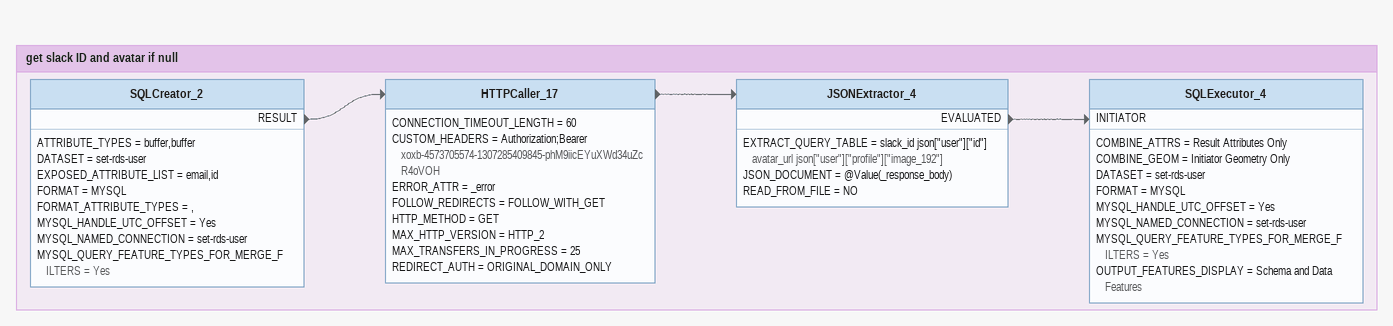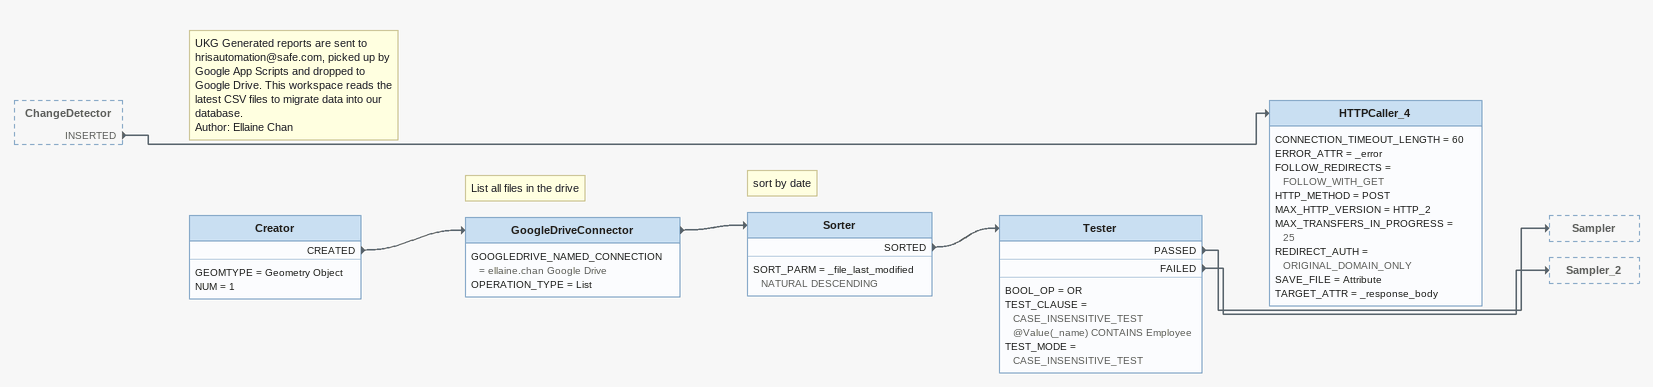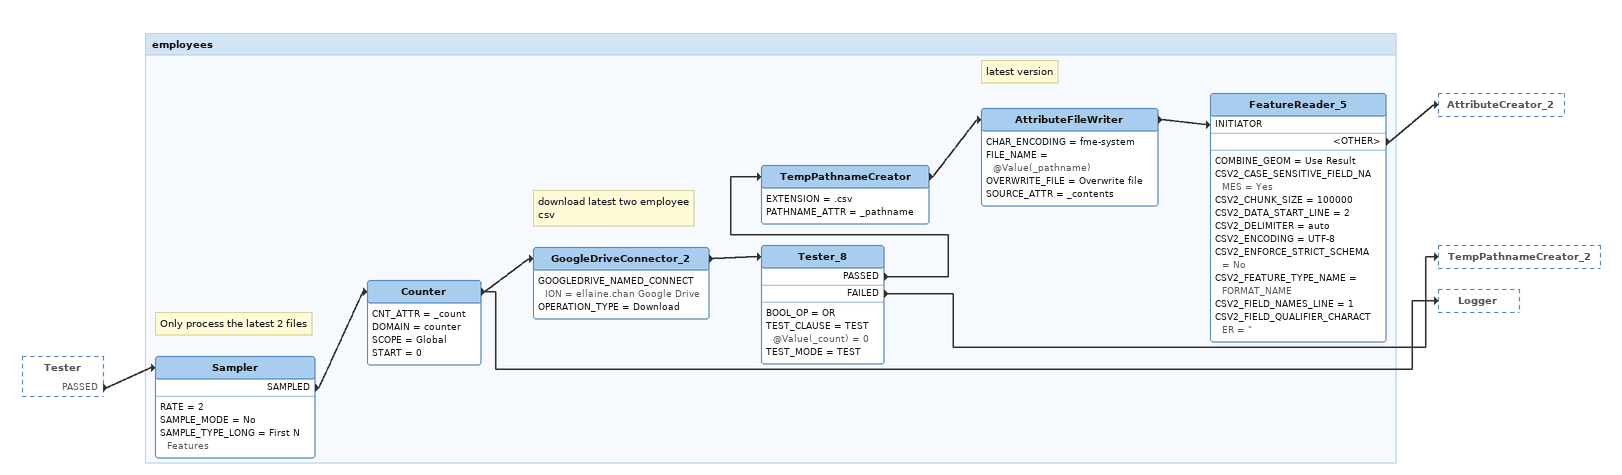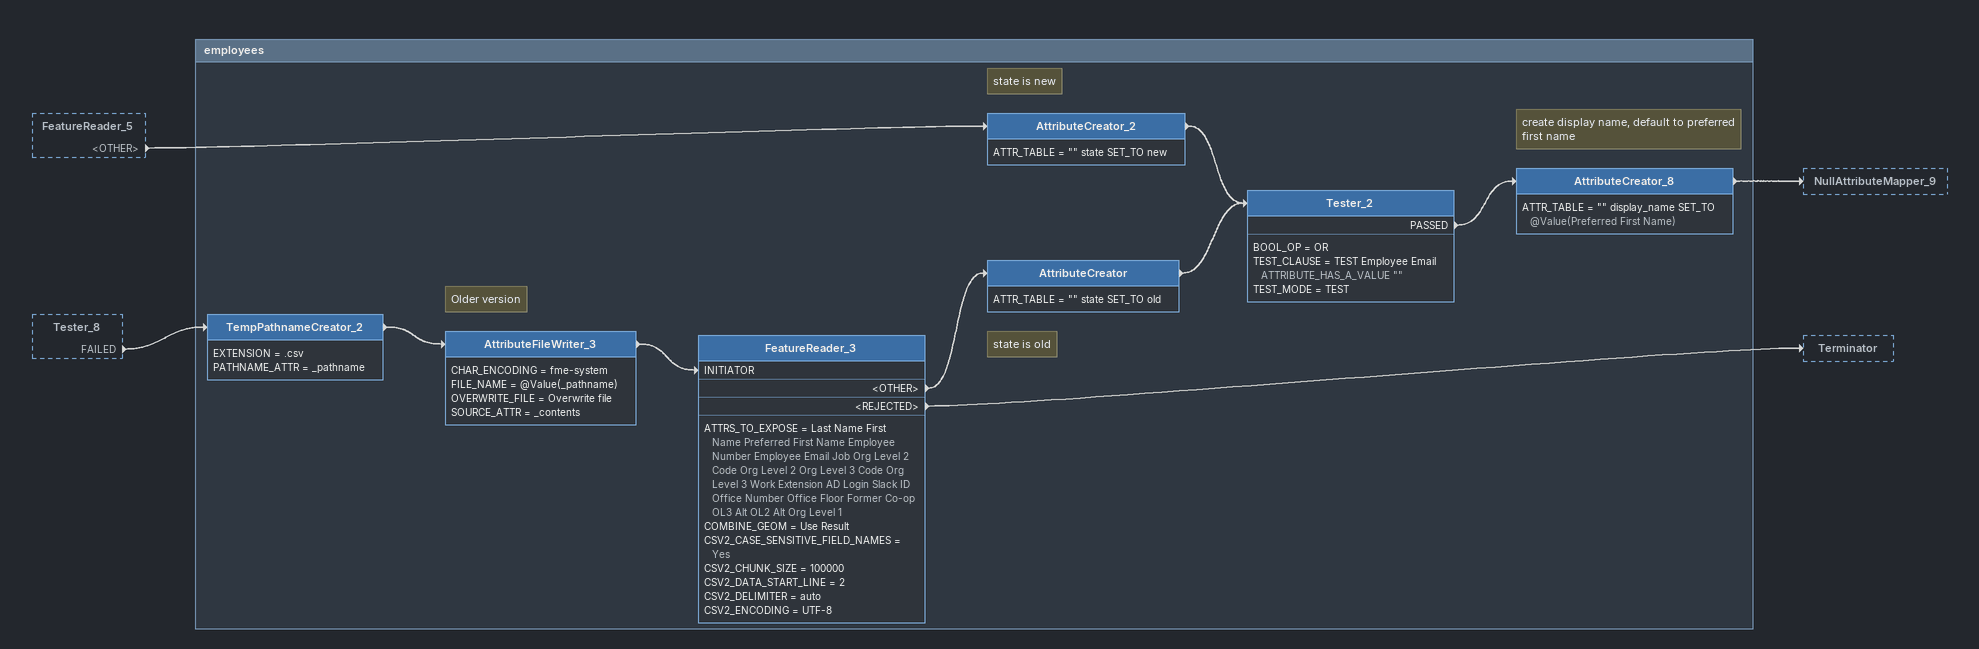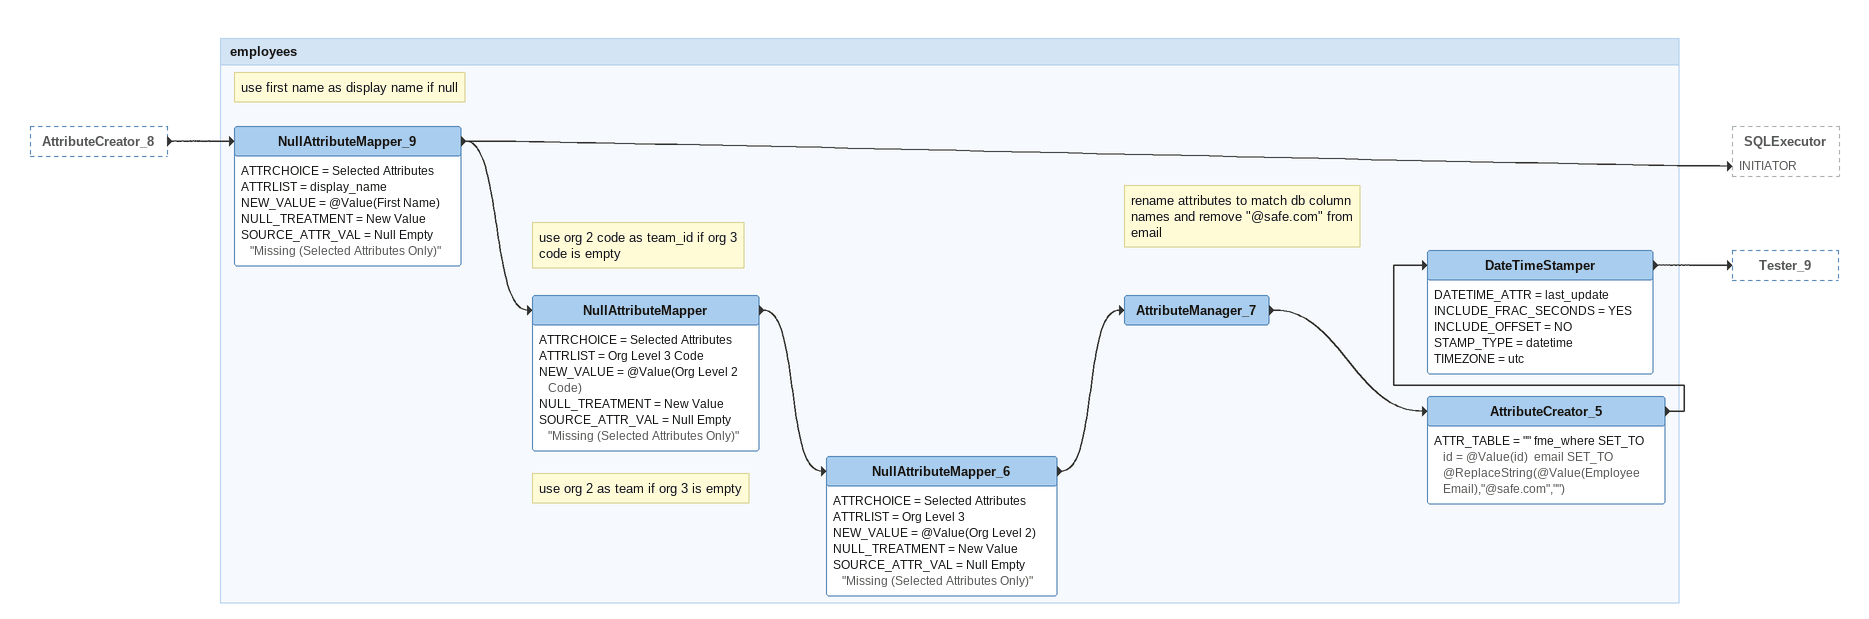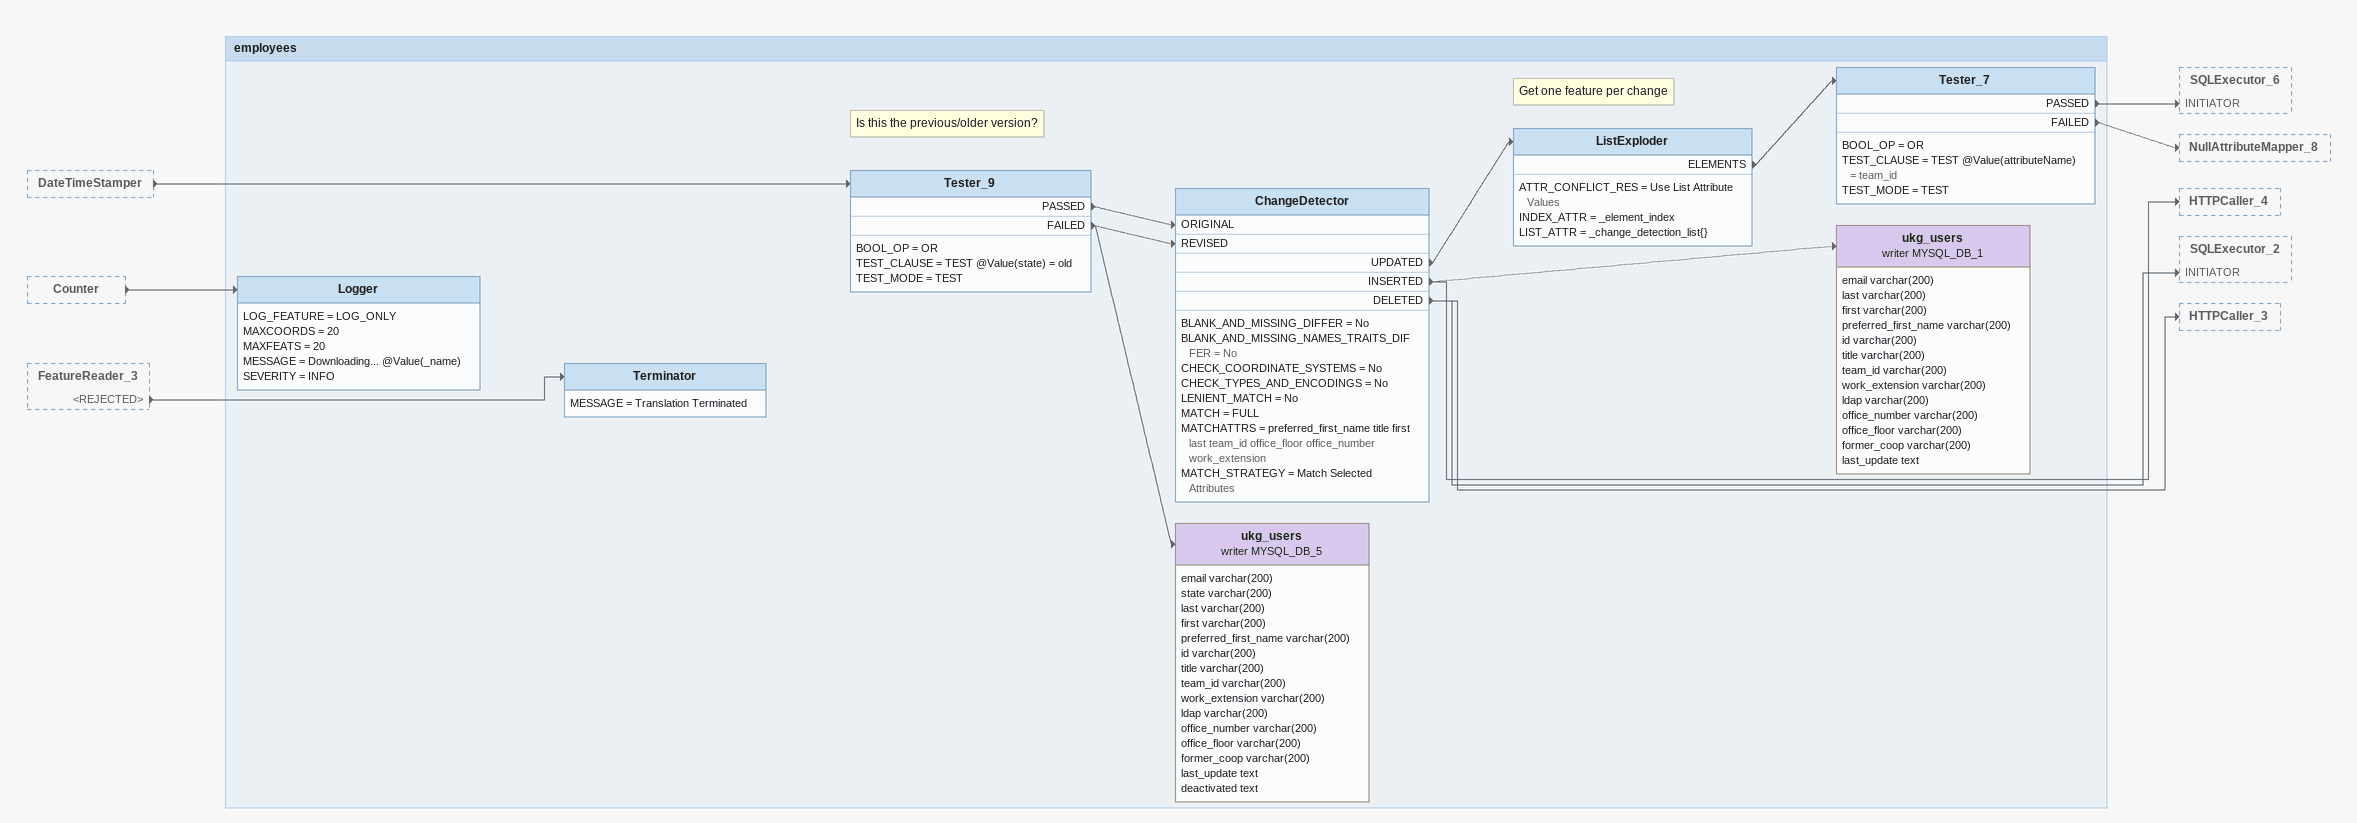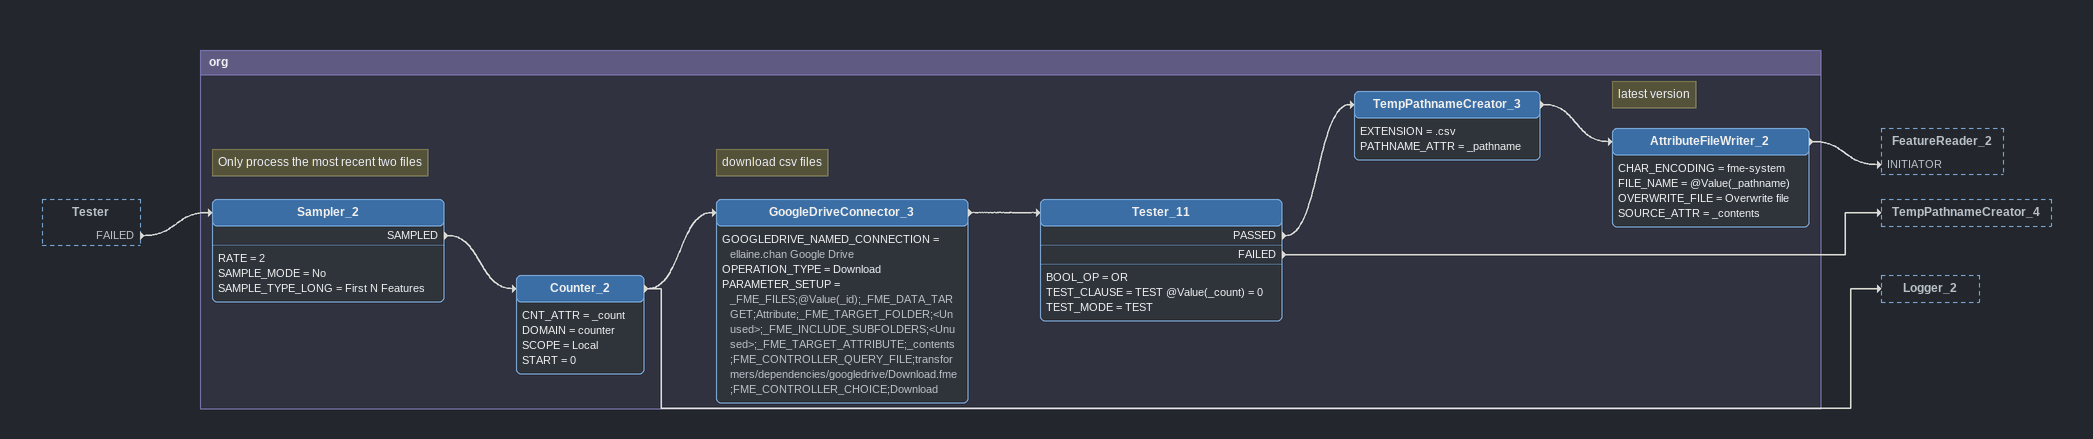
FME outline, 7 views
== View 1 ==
Bookmark: get slack ID and avatar if null
SQLCreator_2
    ATTRIBUTE_TYPES = buffer,buffer
    DATASET = set-rds-user
    EXPOSED_ATTRIBUTE_LIST = email,id
    FORMAT = MYSQL
    FORMAT_ATTRIBUTE_TYPES = ,
    MYSQL_HANDLE_UTC_OFFSET = Yes
    MYSQL_NAMED_CONNECTION = set-rds-user
    MYSQL_QUERY_FEATURE_TYPES_FOR_MERGE_FILTERS = Yes
    RESULT -> HTTPCaller_17
HTTPCaller_17
    CONNECTION_TIMEOUT_LENGTH = 60
    CUSTOM_HEADERS = Authorization;Bearer xoxb-4573705574-1307285409845-phM9iicEYuXWd34uZcR4oVOH
    ERROR_ATTR = _error
    FOLLOW_REDIRECTS = FOLLOW_WITH_GET
    HTTP_METHOD = GET
    MAX_HTTP_VERSION = HTTP_2
    MAX_TRANSFERS_IN_PROGRESS = 25
    REDIRECT_AUTH = ORIGINAL_DOMAIN_ONLY
    -> JSONExtractor_4
JSONExtractor_4
    EXTRACT_QUERY_TABLE = slack_id json["user"]["id"] avatar_url json["user"]["profile"]["image_192"]
    JSON_DOCUMENT = @Value(_response_body)
    READ_FROM_FILE = NO
    EVALUATED -> SQLExecutor_4 [INITIATOR]
SQLExecutor_4
    COMBINE_ATTRS = Result Attributes Only
    COMBINE_GEOM = Initiator Geometry Only
    DATASET = set-rds-user
    FORMAT = MYSQL
    MYSQL_HANDLE_UTC_OFFSET = Yes
    MYSQL_NAMED_CONNECTION = set-rds-user
    MYSQL_QUERY_FEATURE_TYPES_FOR_MERGE_FILTERS = Yes
    OUTPUT_FEATURES_DISPLAY = Schema and Data Features

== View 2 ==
ChangeDetector [outside]
    INSERTED -> HTTPCaller_4
Note: UKG Generated reports are sent to hrisautomation@safe.com, picked up by Google App Scripts and dropped to Google Drive. This workspace reads the latest CSV files to migrate data into our database. / Author: Ellaine Chan
Creator
    GEOMTYPE = Geometry Object
    NUM = 1
    CREATED -> GoogleDriveConnector
Note: List all files in the drive
GoogleDriveConnector
    GOOGLEDRIVE_NAMED_CONNECTION = ellaine.chan Google Drive
    OPERATION_TYPE = List
    -> Sorter
Note: sort by date
Sorter
    SORT_PARM = _file_last_modified NATURAL DESCENDING
    SORTED -> Tester
Tester
    BOOL_OP = OR
    TEST_CLAUSE = CASE_INSENSITIVE_TEST @Value(_name) CONTAINS Employee
    TEST_MODE = CASE_INSENSITIVE_TEST
    PASSED -> Sampler
    FAILED -> Sampler_2
HTTPCaller_4
    CONNECTION_TIMEOUT_LENGTH = 60
    ERROR_ATTR = _error
    FOLLOW_REDIRECTS = FOLLOW_WITH_GET
    HTTP_METHOD = POST
    MAX_HTTP_VERSION = HTTP_2
    MAX_TRANSFERS_IN_PROGRESS = 25
    REDIRECT_AUTH = ORIGINAL_DOMAIN_ONLY
    SAVE_FILE = Attribute
    TARGET_ATTR = _response_body

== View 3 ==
Tester [outside]
    PASSED -> Sampler

Bookmark: employees
Note: Only process the latest 2 files
Sampler
    RATE = 2
    SAMPLE_MODE = No
    SAMPLE_TYPE_LONG = First N Features
    SAMPLED -> Counter
Counter
    CNT_ATTR = _count
    DOMAIN = counter
    SCOPE = Global
    START = 0
    -> GoogleDriveConnector_2
    -> Logger
Note: download latest two employee csv
GoogleDriveConnector_2
    GOOGLEDRIVE_NAMED_CONNECTION = ellaine.chan Google Drive
    OPERATION_TYPE = Download
    -> Tester_8
Tester_8
    BOOL_OP = OR
    TEST_CLAUSE = TEST @Value(_count) = 0
    TEST_MODE = TEST
    PASSED -> TempPathnameCreator
    FAILED -> TempPathnameCreator_2
TempPathnameCreator
    EXTENSION = .csv
    PATHNAME_ATTR = _pathname
    -> AttributeFileWriter
Note: latest version
AttributeFileWriter
    CHAR_ENCODING = fme-system
    FILE_NAME = @Value(_pathname)
    OVERWRITE_FILE = Overwrite file
    SOURCE_ATTR = _contents
    -> FeatureReader_5 [INITIATOR]
FeatureReader_5
    COMBINE_GEOM = Use Result
    CSV2_CASE_SENSITIVE_FIELD_NAMES = Yes
    CSV2_CHUNK_SIZE = 100000
    CSV2_DATA_START_LINE = 2
    CSV2_DELIMITER = auto
    CSV2_ENCODING = UTF-8
    CSV2_ENFORCE_STRICT_SCHEMA = No
    CSV2_FEATURE_TYPE_NAME = FORMAT_NAME
    CSV2_FIELD_NAMES_LINE = 1
    CSV2_FIELD_QUALIFIER_CHARACTER = "
    <OTHER> -> AttributeCreator_2

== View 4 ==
FeatureReader_5 [outside]
    <OTHER> -> AttributeCreator_2
Tester_8 [outside]
    FAILED -> TempPathnameCreator_2

Bookmark: employees
Note: state is new
AttributeCreator_2
    ATTR_TABLE = "" state SET_TO new
    -> Tester_2
TempPathnameCreator_2
    EXTENSION = .csv
    PATHNAME_ATTR = _pathname
    -> AttributeFileWriter_3
Note: Older version
AttributeFileWriter_3
    CHAR_ENCODING = fme-system
    FILE_NAME = @Value(_pathname)
    OVERWRITE_FILE = Overwrite file
    SOURCE_ATTR = _contents
    -> FeatureReader_3 [INITIATOR]
FeatureReader_3
    ATTRS_TO_EXPOSE = Last Name First Name Preferred First Name Employee Number Employee Email Job Org Level 2 Code Org Level 2 Org Level 3 Code Org Level 3 Work Extension AD Login Slack ID Office Number Office Floor Former Co-op OL3 Alt OL2 Alt Org Level 1
    COMBINE_GEOM = Use Result
    CSV2_CASE_SENSITIVE_FIELD_NAMES = Yes
    CSV2_CHUNK_SIZE = 100000
    CSV2_DATA_START_LINE = 2
    CSV2_DELIMITER = auto
    CSV2_ENCODING = UTF-8
    <OTHER> -> AttributeCreator
    <REJECTED> -> Terminator
Note: state is old
AttributeCreator
    ATTR_TABLE = "" state SET_TO old
    -> Tester_2
Tester_2
    BOOL_OP = OR
    TEST_CLAUSE = TEST Employee Email ATTRIBUTE_HAS_A_VALUE ""
    TEST_MODE = TEST
    PASSED -> AttributeCreator_8
Note: create display name, default to preferred first name
AttributeCreator_8
    ATTR_TABLE = "" display_name SET_TO @Value(Preferred First Name)
    -> NullAttributeMapper_9

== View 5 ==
AttributeCreator_8 [outside]
    -> NullAttributeMapper_9

Bookmark: employees
Note: use first name as display name if null
NullAttributeMapper_9
    ATTRCHOICE = Selected Attributes
    ATTRLIST = display_name
    NEW_VALUE = @Value(First Name)
    NULL_TREATMENT = New Value
    SOURCE_ATTR_VAL = Null Empty "Missing (Selected Attributes Only)"
    -> NullAttributeMapper
    -> SQLExecutor [INITIATOR]
Note: use org 2 code as team_id if org 3 code is empty
NullAttributeMapper
    ATTRCHOICE = Selected Attributes
    ATTRLIST = Org Level 3 Code
    NEW_VALUE = @Value(Org Level 2 Code)
    NULL_TREATMENT = New Value
    SOURCE_ATTR_VAL = Null Empty "Missing (Selected Attributes Only)"
    -> NullAttributeMapper_6
Note: use org 2 as team if org 3 is empty
NullAttributeMapper_6
    ATTRCHOICE = Selected Attributes
    ATTRLIST = Org Level 3
    NEW_VALUE = @Value(Org Level 2)
    NULL_TREATMENT = New Value
    SOURCE_ATTR_VAL = Null Empty "Missing (Selected Attributes Only)"
    -> AttributeManager_7
Note: rename attributes to match db column names and remove "@safe.com" from email
AttributeManager_7
    -> AttributeCreator_5
AttributeCreator_5
    ATTR_TABLE = "" fme_where SET_TO id = @Value(id)  email SET_TO @ReplaceString(@Value(Employee Email),"@safe.com","")
    -> DateTimeStamper
DateTimeStamper
    DATETIME_ATTR = last_update
    INCLUDE_FRAC_SECONDS = YES
    INCLUDE_OFFSET = NO
    STAMP_TYPE = datetime
    TIMEZONE = utc
    -> Tester_9

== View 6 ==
DateTimeStamper [outside]
    -> Tester_9
Counter [outside]
    -> Logger
FeatureReader_3 [outside]
    <REJECTED> -> Terminator

Bookmark: employees
Note: Is this the previous/older version?
Tester_9
    BOOL_OP = OR
    TEST_CLAUSE = TEST @Value(state) = old
    TEST_MODE = TEST
    PASSED -> ChangeDetector [ORIGINAL]
    FAILED -> ChangeDetector [REVISED]
    FAILED -> ukg_users (writer MYSQL_DB_5)
ChangeDetector
    BLANK_AND_MISSING_DIFFER = No
    BLANK_AND_MISSING_NAMES_TRAITS_DIFFER = No
    CHECK_COORDINATE_SYSTEMS = No
    CHECK_TYPES_AND_ENCODINGS = No
    LENIENT_MATCH = No
    MATCH = FULL
    MATCHATTRS = preferred_first_name title first last team_id office_floor office_number work_extension
    MATCH_STRATEGY = Match Selected Attributes
    UPDATED -> ListExploder
    INSERTED -> ukg_users (writer MYSQL_DB_1)
    INSERTED -> HTTPCaller_4
    DELETED -> SQLExecutor_2 [INITIATOR]
    DELETED -> HTTPCaller_3
Note: Get one feature per change
ListExploder
    ATTR_CONFLICT_RES = Use List Attribute Values
    INDEX_ATTR = _element_index
    LIST_ATTR = _change_detection_list{}
    ELEMENTS -> Tester_7
Tester_7
    BOOL_OP = OR
    TEST_CLAUSE = TEST @Value(attributeName) = team_id
    TEST_MODE = TEST
    PASSED -> SQLExecutor_6 [INITIATOR]
    FAILED -> NullAttributeMapper_8
ukg_users (writer MYSQL_DB_1)
    attributes: email varchar(200), last varchar(200), first varchar(200), preferred_first_name varchar(200), id varchar(200), title varchar(200), team_id varchar(200), work_extension varchar(200), ldap varchar(200), office_number varchar(200), office_floor varchar(200), former_coop varchar(200), last_update text
ukg_users (writer MYSQL_DB_5)
    attributes: email varchar(200), state varchar(200), last varchar(200), first varchar(200), preferred_first_name varchar(200), id varchar(200), title varchar(200), team_id varchar(200), work_extension varchar(200), ldap varchar(200), office_number varchar(200), office_floor varchar(200), former_coop varchar(200), last_update text, deactivated text
Terminator
    MESSAGE = Translation Terminated
Logger
    LOG_FEATURE = LOG_ONLY
    MAXCOORDS = 20
    MAXFEATS = 20
    MESSAGE = Downloading... @Value(_name)
    SEVERITY = INFO

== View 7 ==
Tester [outside]
    FAILED -> Sampler_2

Bookmark: org
Note: Only process the most recent two files
Sampler_2
    RATE = 2
    SAMPLE_MODE = No
    SAMPLE_TYPE_LONG = First N Features
    SAMPLED -> Counter_2
Counter_2
    CNT_ATTR = _count
    DOMAIN = counter
    SCOPE = Local
    START = 0
    -> GoogleDriveConnector_3
    -> Logger_2
Note: download csv files
GoogleDriveConnector_3
    GOOGLEDRIVE_NAMED_CONNECTION = ellaine.chan Google Drive
    OPERATION_TYPE = Download
    PARAMETER_SETUP = _FME_FILES;@Value(_id);_FME_DATA_TARGET;Attribute;_FME_TARGET_FOLDER;<Unused>;_FME_INCLUDE_SUBFOLDERS;<Unused>;_FME_TARGET_ATTRIBUTE;_contents;FME_CONTROLLER_QUERY_FILE;transformers/dependencies/googledrive/Download.fme;FME_CONTROLLER_CHOICE;Download
    -> Tester_11
Tester_11
    BOOL_OP = OR
    TEST_CLAUSE = TEST @Value(_count) = 0
    TEST_MODE = TEST
    PASSED -> TempPathnameCreator_3
    FAILED -> TempPathnameCreator_4
TempPathnameCreator_3
    EXTENSION = .csv
    PATHNAME_ATTR = _pathname
    -> AttributeFileWriter_2
Note: latest version
AttributeFileWriter_2
    CHAR_ENCODING = fme-system
    FILE_NAME = @Value(_pathname)
    OVERWRITE_FILE = Overwrite file
    SOURCE_ATTR = _contents
    -> FeatureReader_2 [INITIATOR]
